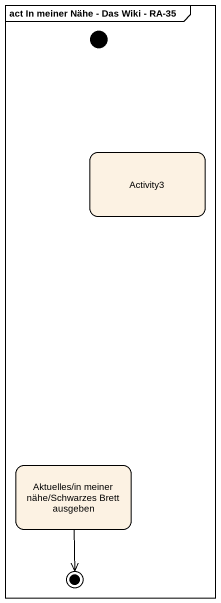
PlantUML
@startuml
mainframe act In meiner Nähe - Das Wiki - RA-35
hide empty description
state initial1 <<start>>
state Activity3
state "Aktuelles/in meiner nähe/Schwarzes Brett ausgeben" as Aktuelles_in_meiner_nähe
Aktuelles_in_meiner_nähe --> [*]
@enduml
